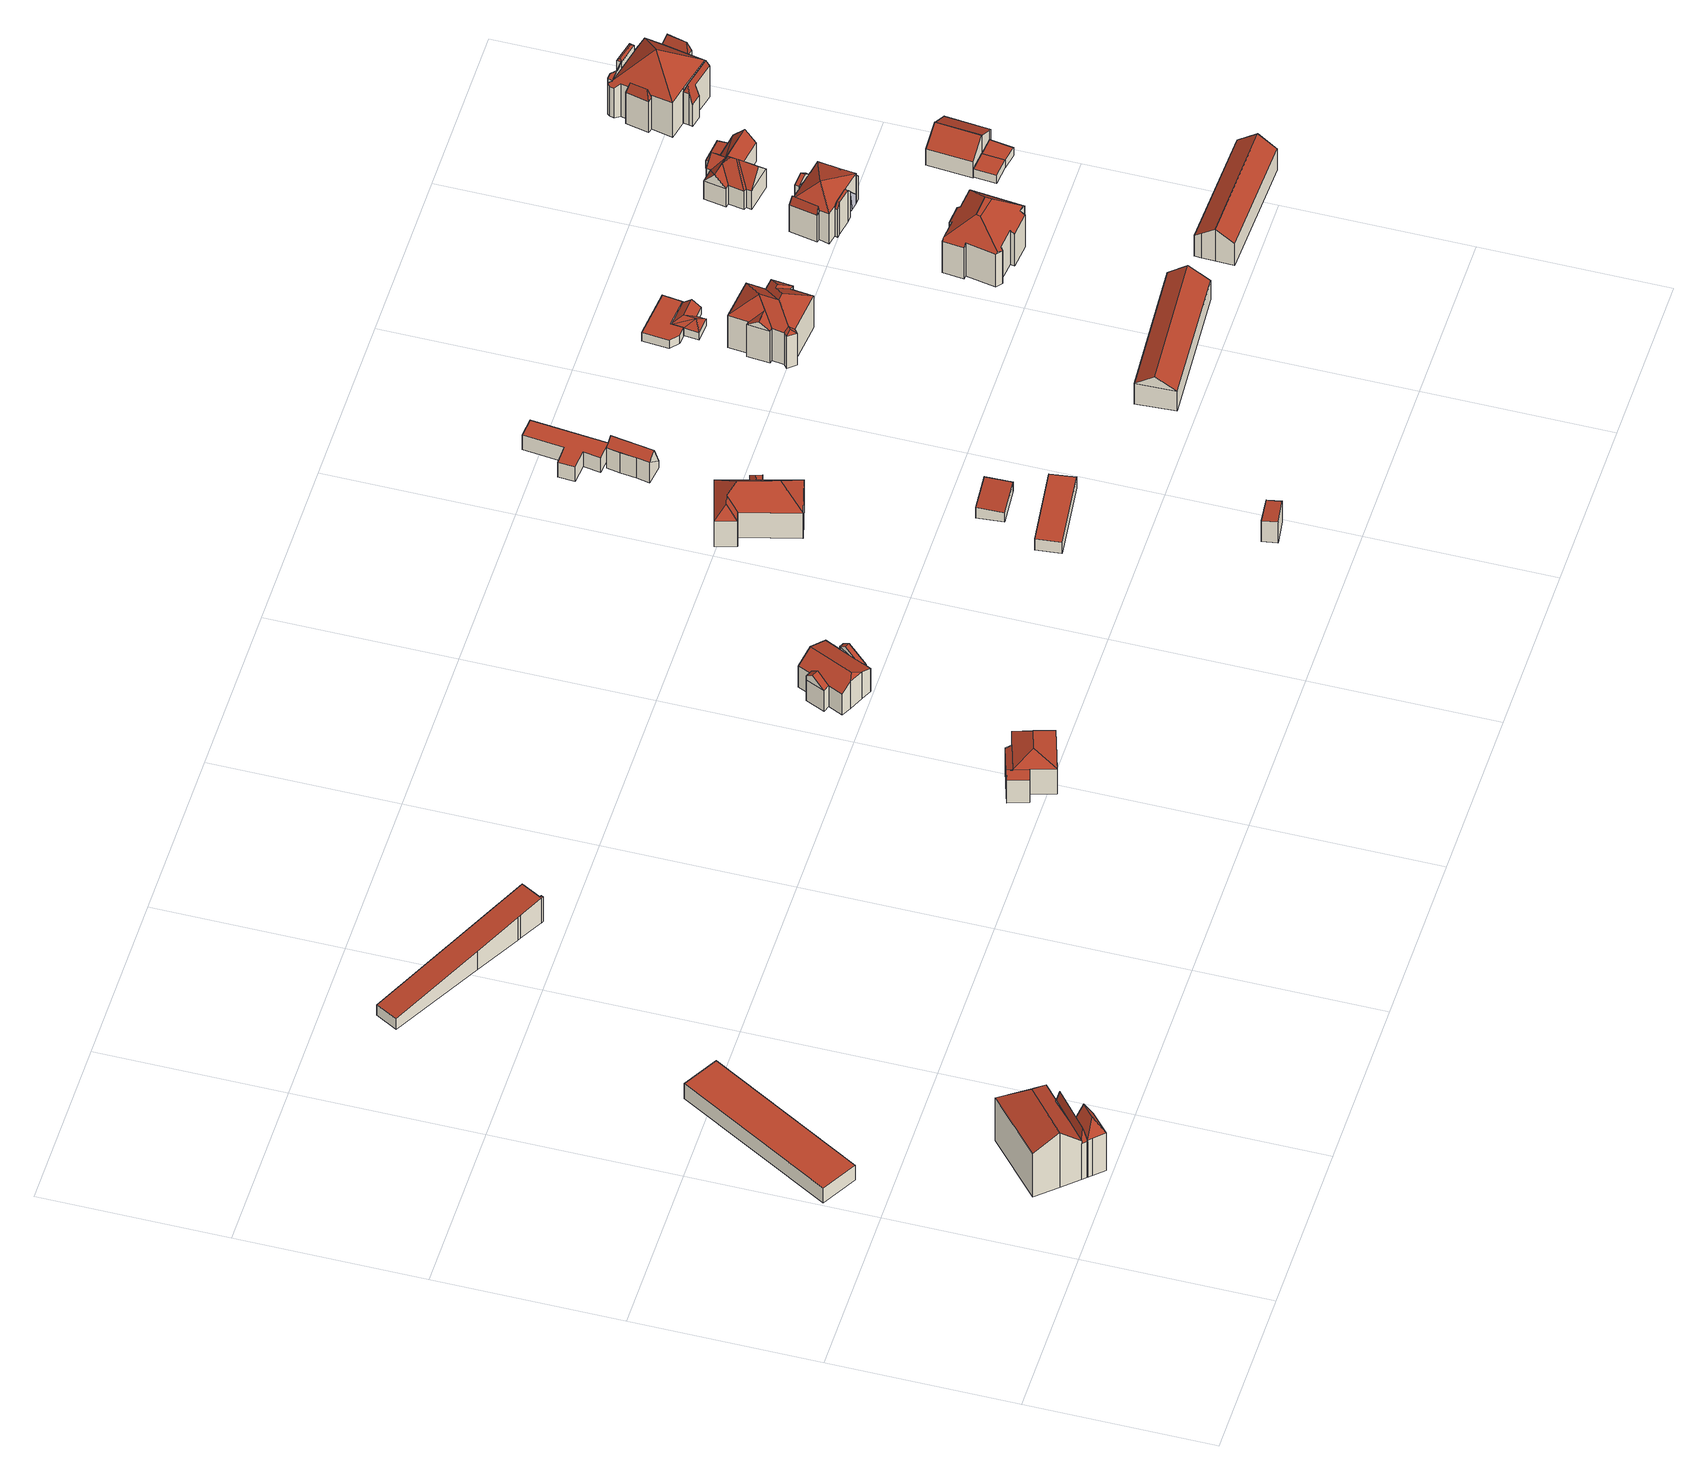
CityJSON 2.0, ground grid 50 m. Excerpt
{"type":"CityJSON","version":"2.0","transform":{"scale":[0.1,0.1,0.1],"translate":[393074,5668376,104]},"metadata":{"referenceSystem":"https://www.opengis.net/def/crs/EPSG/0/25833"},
"CityObjects":{
"building1":{"type":"Building","attributes":{"Gemeindeschluessel":14627140,"Geometrietyp2DReferenz":"3000","function":"31001_9998","roofType":"9999"},"children":["building1-1","building1-2","building1-3"]},
"building1-1":{"type":"BuildingPart","attributes":{"Dachtyp_tdc":"tdcFreeFormRoof","Dachneigung":78.49,"QualitaetDacherkennung":26,"Geometrietyp2DReferenz":"3000","roofType":"5000","measuredHeight":16.86},"parents":["building1"],"geometry":[{"type":"MultiSurface","lod":"2","boundaries":[[[0,1,2,3]],[[1,4,5,2]],[[4,6,7,5]],[[8,9,10,11]],[[9,12,13,10]],[[6,4,1,0,14]],[[0,12,9,15,14]],[[9,8,15]],[[8,6,14,15]],[[13,3,2,5,7,11,10]],[[3,13,12,0]],[[11,7,6,8]]],"semantics":{"surfaces":[{"type":"WallSurface"},{"type":"RoofSurface"},{"type":"GroundSurface"},{"type":"ClosureSurface"}],"values":[0,0,0,0,0,1,1,1,1,2,3,3]}}]},
"building1-2":{"type":"BuildingPart","attributes":{"Dachtyp_tdc":"tdcHipAndGableRoof","Dachneigung":30.21,"QualitaetDacherkennung":45,"Geometrietyp2DReferenz":"3000","roofType":"5000","measuredHeight":19.44},"parents":["building1"],"geometry":[{"type":"MultiSurface","lod":"2","boundaries":[[[16,17,18,19]],[[17,20,21,18]],[[20,22,23,21]],[[22,24,8,11,23]],[[25,16,19,5]],[[22,20,26]],[[20,17,16,26]],[[16,25,24,22,26]],[[19,18,21,23,11,7,5]],[[5,7,6,8,24,25]],[[7,11,8,6]]],"semantics":{"surfaces":[{"type":"WallSurface"},{"type":"RoofSurface"},{"type":"GroundSurface"},{"type":"ClosureSurface"}],"values":[0,0,0,0,0,1,1,1,2,0,3]}}]},
"building1-3":{"type":"BuildingPart","attributes":{"Dachtyp_tdc":"tdcFreeFormRoof","Dachneigung":61.74,"QualitaetDacherkennung":6,"Geometrietyp2DReferenz":"3000","roofType":"5000","measuredHeight":17.89},"parents":["building1"],"geometry":[{"type":"MultiSurface","lod":"2","boundaries":[[[27,28,29,30]],[[28,31,32,29]],[[31,33,2,32]],[[33,34,0,3,2]],[[35,36,37,13,12]],[[36,27,30,37]],[[34,33,31,28,38]],[[28,27,36,38]],[[36,35,34,38]],[[30,29,32,2,3,13,37]],[[12,0,34,35]],[[12,13,3,0]]],"semantics":{"surfaces":[{"type":"WallSurface"},{"type":"RoofSurface"},{"type":"GroundSurface"},{"type":"ClosureSurface"}],"values":[0,0,0,0,0,0,1,1,1,2,0,3]}}]},
"building2":{"type":"Building","attributes":{"name":"Amtsgericht","Dachtyp_tdc":"tdcPolyFlatRoof","Gemeindeschluessel":14627140,"Dachneigung":0,"QualitaetDacherkennung":89,"Geometrietyp2DReferenz":"3000","function":"31001_3015","roofType":"1000","measuredHeight":5.34},"geometry":[{"type":"MultiSurface","lod":"2","boundaries":[[[39,40,41,42]],[[40,43,44,41]],[[43,45,46,44]],[[45,39,42,46]],[[45,43,40,39]],[[42,41,44,46]]],"semantics":{"surfaces":[{"type":"WallSurface"},{"type":"RoofSurface"},{"type":"GroundSurface"}],"values":[0,0,0,0,1,2]}}]},
"building3":{"type":"Building","attributes":{"name":"Neumarkt Arkarden","Dachtyp_tdc":"tdcPolyFlatRoof","Gemeindeschluessel":14627140,"Dachneigung":5.76,"QualitaetDacherkennung":78,"Geometrietyp2DReferenz":"3000","function":"31001_2052","roofType":"2100","measuredHeight":8.72},"geometry":[{"type":"MultiSurface","lod":"2","boundaries":[[[47,48,49,50]],[[48,51,52,49]],[[51,53,54,52]],[[53,55,56,54]],[[55,57,58,56]],[[57,59,60,58]],[[59,61,62,60]],[[61,63,64,62]],[[63,65,66,64]],[[65,67,68,66]],[[67,47,50,68]],[[67,65,63,61,59,57,55,53,51,48,47]],[[50,49,52,54,56,58,60,62,64,66,68]]],"semantics":{"surfaces":[{"type":"WallSurface"},{"type":"RoofSurface"},{"type":"GroundSurface"}],"values":[0,0,0,0,0,0,0,0,0,0,0,1,2]}}]},
"building4":{"type":"Building","attributes":{"Gemeindeschluessel":14627140,"Geometrietyp2DReferenz":"3000","function":"31001_9998","roofType":"9999"},"children":["building4-1","building4-2","building4-3"]},
"building4-1":{"type":"BuildingPart","attributes":{"Dachtyp_tdc":"tdcPolyFlatRoof","Dachneigung":33.11,"QualitaetDacherkennung":52,"Geometrietyp2DReferenz":"3000","roofType":"2100","measuredHeight":9.19},"parents":["building4"],"geometry":[{"type":"MultiSurface","lod":"2","boundaries":[[[69,70,71,72]],[[70,73,74,75,71]],[[73,70,69,76,77]],[[78,72,71,75]],[[76,79,77]],[[69,72,78,79,76]],[[74,73,77,79]],[[79,78,75,74]]],"semantics":{"surfaces":[{"type":"WallSurface"},{"type":"RoofSurface"},{"type":"GroundSurface"},{"type":"ClosureSurface"}],"values":[0,0,1,2,0,3,0,3]}}]},
"building4-2":{"type":"BuildingPart","attributes":{"Dachtyp_tdc":"tdcPolyFlatRoof","Dachneigung":19.89,"QualitaetDacherkennung":55,"Geometrietyp2DReferenz":"3000","roofType":"2100","measuredHeight":8.96},"parents":["building4"],"geometry":[{"type":"MultiSurface","lod":"2","boundaries":[[[80,81,69,72,82]],[[83,84,85,86]],[[83,80,82,84]],[[83,86,79,76,81,80]],[[82,72,78,85,84]],[[76,69,81]],[[78,72,69,76,79]],[[86,85,78,79]]],"semantics":{"surfaces":[{"type":"WallSurface"},{"type":"RoofSurface"},{"type":"GroundSurface"},{"type":"ClosureSurface"}],"values":[0,0,0,1,2,0,3,3]}}]},
"building4-3":{"type":"BuildingPart","attributes":{"Dachtyp_tdc":"tdcHipRoof","Dachneigung":30.88,"QualitaetDacherkennung":73,"Geometrietyp2DReferenz":"3000","roofType":"3200","measuredHeight":12.39},"parents":["building4"],"geometry":[{"type":"MultiSurface","lod":"2","boundaries":[[[87,86,85,88]],[[74,89,90,75]],[[89,91,92,90]],[[91,87,88,92]],[[79,86,93,94]],[[95,89,96]],[[93,95,96,94]],[[89,74,79,94,96]],[[89,95,91]],[[91,95,93,87]],[[87,93,86]],[[88,85,78,75,90,92]],[[85,86,79,78]],[[74,75,78,79]]],"semantics":{"surfaces":[{"type":"WallSurface"},{"type":"RoofSurface"},{"type":"GroundSurface"},{"type":"ClosureSurface"}],"values":[0,0,0,0,1,1,1,1,0,0,0,2,3,3]}}]},
"building5":{"type":"Building","attributes":{"Gemeindeschluessel":14627140,"Geometrietyp2DReferenz":"3000","function":"31001_9998","roofType":"9999"},"children":["building5-1","building5-2","building5-3"]},
"building5-1":{"type":"BuildingPart","attributes":{"Dachtyp_tdc":"tdcGableRoof","Dachneigung":38.96,"QualitaetDacherkennung":67,"Geometrietyp2DReferenz":"3000","roofType":"3100","measuredHeight":10.31},"parents":["building5"],"geometry":[{"type":"MultiSurface","lod":"2","boundaries":[[[97,98,99,100]],[[98,101,102,99]],[[101,103,104,102]],[[105,106,107,108,98]],[[109,108,107,110]],[[101,109,110,111,103]],[[98,108,109,101]],[[97,105,98]],[[99,102,104,100]],[[100,104,103,97]],[[111,110,107,106]],[[103,111,106,105,97]]],"semantics":{"surfaces":[{"type":"WallSurface"},{"type":"RoofSurface"},{"type":"GroundSurface"},{"type":"ClosureSurface"}],"values":[0,0,0,1,1,0,0,0,2,3,0,3]}}]},
"building5-2":{"type":"BuildingPart","attributes":{"Dachtyp_tdc":"tdcGableRoof","Dachneigung":34.62,"QualitaetDacherkennung":72,"Geometrietyp2DReferenz":"3000","roofType":"3100","measuredHeight":10.48},"parents":["building5"],"geometry":[{"type":"MultiSurface","lod":"2","boundaries":[[[112,113,114,115,116]],[[113,117,118,114]],[[117,119,120,118]],[[117,113,121]],[[113,112,122,121]],[[119,117,121,122,123]],[[115,114,118,120]],[[116,124,112]],[[115,120,119,124,116]],[[122,112,124,123]],[[123,124,119]]],"semantics":{"surfaces":[{"type":"WallSurface"},{"type":"RoofSurface"},{"type":"GroundSurface"},{"type":"ClosureSurface"}],"values":[0,0,0,0,1,1,2,0,3,0,3]}}]},
"building5-3":{"type":"BuildingPart","attributes":{"Dachtyp_tdc":"tdcGableAndHippedGRoof","Dachneigung":23.35,"QualitaetDacherkennung":38,"Geometrietyp2DReferenz":"3000","roofType":"9999","measuredHeight":10.8},"parents":["building5"],"geometry":[{"type":"MultiSurface","lod":"2","boundaries":[[[111,125,126,104,103]],[[125,127,128,126]],[[127,129,130,128]],[[129,131,132,130]],[[131,116,115,132]],[[133,134,135,120,119]],[[134,136,137,135]],[[136,138,139,137]],[[138,140,141,139]],[[140,142,143,141]],[[142,105,100,143]],[[105,97,100]],[[140,138,144]],[[138,136,134,133,123,124,116,131,129,144]],[[129,127,125,111,106,105,142,140,144]],[[104,126,128,130,132,115,120,135,137,139,141,143,100]],[[103,104,100,97]],[[103,97,105,106,111]],[[133,119,123]],[[119,120,115,116,124]],[[119,124,123]]],"semantics":{"surfaces":[{"type":"WallSurface"},{"type":"RoofSurface"},{"type":"GroundSurface"},{"type":"ClosureSurface"}],"values":[0,0,0,0,0,0,0,0,0,0,0,0,1,1,1,2,3,3,0,3,3]}}]},
"building6":{"type":"Building","attributes":{"Dachtyp_tdc":"tdcPolyFlatRoof","Gemeindeschluessel":14627140,"Dachneigung":3.17,"QualitaetDacherkennung":69,"Geometrietyp2DReferenz":"3000","function":"31001_9998","roofType":"2100","measuredHeight":7.55},"geometry":[{"type":"MultiSurface","lod":"2","boundaries":[[[145,146,147,148]],[[146,149,150,147]],[[149,151,152,150]],[[151,145,148,152]],[[151,149,146,145]],[[148,147,150,152]]],"semantics":{"surfaces":[{"type":"WallSurface"},{"type":"RoofSurface"},{"type":"GroundSurface"}],"values":[0,0,0,0,1,2]}}]},
"building7":{"type":"Building","attributes":{"Dachtyp_tdc":"tdcPolyFlatRoof","Gemeindeschluessel":14627140,"Dachneigung":0,"QualitaetDacherkennung":71,"Geometrietyp2DReferenz":"3000","function":"31001_9998","roofType":"1000","measuredHeight":4.01},"geometry":[{"type":"MultiSurface","lod":"2","boundaries":[[[153,154,155,156]],[[154,157,158,155]],[[157,159,160,158]],[[159,153,156,160]],[[159,157,154,153]],[[156,155,158,160]]],"semantics":{"surfaces":[{"type":"WallSurface"},{"type":"RoofSurface"},{"type":"GroundSurface"}],"values":[0,0,0,0,1,2]}}]},
"building8":{"type":"Building","attributes":{"Dachtyp_tdc":"tdcFreeFormRoof","Gemeindeschluessel":14627140,"Dachneigung":45.07,"QualitaetDacherkennung":41,"Geometrietyp2DReferenz":"3000","function":"31001_9998","roofType":"5000","measuredHeight":14.47},"geometry":[{"type":"MultiSurface","lod":"2","boundaries":[[[161,162,163,164]],[[162,165,166,163]],[[165,167,168,166]],[[167,169,170,168]],[[169,171,172,170]],[[171,173,174,172]],[[173,175,176,174]],[[175,177,178,176]],[[177,179,180,178]],[[179,161,164,180]],[[181,179,177]],[[182,183,184,181,177,175]],[[185,182,175,173]],[[186,187,185,173,171]],[[186,171,169]],[[187,186,169,167]],[[188,183,182,185,187,167,165]],[[188,165,162]],[[184,183,188,162,161]],[[181,184,161,179]],[[164,163,166,168,170,172,174,176,178,180]]],"semantics":{"surfaces":[{"type":"WallSurface"},{"type":"RoofSurface"},{"type":"GroundSurface"}],"values":[0,0,0,0,0,0,0,0,0,0,1,1,1,1,1,1,1,1,1,1,2]}}]},
"building9":{"type":"Building","attributes":{"Dachtyp_tdc":"tdcPolyFlatRoof","Gemeindeschluessel":14627140,"Dachneigung":3.43,"QualitaetDacherkennung":84,"Geometrietyp2DReferenz":"3000","function":"31001_9998","roofType":"2100","measuredHeight":3.75},"geometry":[{"type":"MultiSurface","lod":"2","boundaries":[[[189,190,191,192]],[[190,193,194,191]],[[193,195,196,194]],[[195,189,192,196]],[[195,193,190,189]],[[192,191,194,196]]],"semantics":{"surfaces":[{"type":"WallSurface"},{"type":"RoofSurface"},{"type":"GroundSurface"}],"values":[0,0,0,0,1,2]}}]},
"building10":{"type":"Building","attributes":{"Dachtyp_tdc":"tdcGableRoof","Gemeindeschluessel":14627140,"Dachneigung":66.62,"QualitaetDacherkennung":5,"Geometrietyp2DReferenz":"3000","function":"31001_9998","roofType":"3100","measuredHeight":8.94},"geometry":[{"type":"MultiSurface","lod":"2","boundaries":[[[197,198,199,200]],[[198,201,202,199]],[[201,203,204,202]],[[203,205,206,204]],[[205,207,208,206]],[[207,209,210,208]],[[209,211,212,210]],[[211,197,200,212]],[[211,213,207,205,214,215]],[[203,216,198,197,215,214]],[[201,216,203]],[[198,216,201]],[[209,213,211]],[[207,213,209]],[[203,214,205]],[[211,215,197]],[[200,199,202,204,206,208,210,212]]],"semantics":{"surfaces":[{"type":"WallSurface"},{"type":"RoofSurface"},{"type":"GroundSurface"}],"values":[0,0,0,0,0,0,0,0,1,1,0,0,0,0,0,0,2]}}]},
"building11":{"type":"Building","attributes":{"Dachtyp_tdc":"tdcPolyFlatRoof","Gemeindeschluessel":14627140,"Dachneigung":0,"QualitaetDacherkennung":37,"Geometrietyp2DReferenz":"3000","function":"31001_9998","roofType":"1000","measuredHeight":5.14},"geometry":[{"type":"MultiSurface","lod":"2","boundaries":[[[217,218,219,220]],[[218,221,222,219]],[[221,223,224,222]],[[223,225,226,224]],[[225,227,228,226]],[[227,229,230,228]],[[229,231,232,230]],[[231,217,220,232]],[[231,229,227,225,223,221,218,217]],[[220,219,222,224,226,228,230,232]]],"semantics":{"surfaces":[{"type":"WallSurface"},{"type":"RoofSurface"},{"type":"GroundSurface"}],"values":[0,0,0,0,0,0,0,0,1,2]}}]},
"building12":{"type":"Building","attributes":{"Dachtyp_tdc":"tdcGableRoof","Gemeindeschluessel":14627140,"Dachneigung":36.66,"QualitaetDacherkennung":83,"Geometrietyp2DReferenz":"3000","function":"31001_9998","roofType":"3100","measuredHeight":11.06},"geometry":[{"type":"MultiSurface","lod":"2","boundaries":[[[233,234,235,236]],[[234,237,238,235]],[[237,239,240,238]],[[239,233,236,240]],[[237,234,241]],[[233,239,242]],[[234,233,242,241]],[[239,237,241,242]],[[236,235,238,240]]],"semantics":{"surfaces":[{"type":"WallSurface"},{"type":"RoofSurface"},{"type":"GroundSurface"}],"values":[0,0,0,0,0,0,1,1,2]}}]},
"building13":{"type":"Building","attributes":{"Dachtyp_tdc":"tdcFreeFormRoof","Gemeindeschluessel":14627140,"Dachneigung":36.56,"QualitaetDacherkennung":50,"Geometrietyp2DReferenz":"3000","function":"31001_9998","roofType":"5000","measuredHeight":15.6},"geometry":[{"type":"MultiSurface","lod":"2","boundaries":[[[243,244,245,246]],[[244,247,248,245]],[[247,249,250,248]],[[249,251,252,250]],[[251,253,254,252]],[[253,255,256,254]],[[255,257,258,256]],[[257,259,260,258]],[[259,261,262,260]],[[261,263,264,262]],[[263,265,266,264]],[[265,267,268,266]],[[267,269,270,268]],[[269,271,272,270]],[[271,243,246,272]],[[273,274,271,269]],[[273,269,267]],[[274,273,267,265]],[[275,276,274,265,263]],[[277,275,263,261]],[[278,277,261,259]],[[278,259,257]],[[279,276,275,277,278,257,255]],[[280,279,255,253]],[[281,282,280,253,251]],[[283,281,251,249]],[[284,283,249,247]],[[284,247,244]],[[282,281,283,284,244,243]],[[274,276,279,280,282,243,271]],[[246,245,248,250,252,254,256,258,260,262,264,266,268,270,272]]],"semantics":{"surfaces":[{"type":"WallSurface"},{"type":"RoofSurface"},{"type":"GroundSurface"}],"values":[0,0,0,0,0,0,0,0,0,0,0,0,0,0,0,1,1,1,1,1,1,1,1,1,1,1,1,0,1,1,2]}}]},
"building14":{"type":"Building","attributes":{"Dachtyp_tdc":"tdcPolyFlatRoof","Gemeindeschluessel":14627140,"Dachneigung":0,"QualitaetDacherkennung":76,"Geometrietyp2DReferenz":"3000","function":"31001_9998","roofType":"1000","measuredHeight":3.06},"geometry":[{"type":"MultiSurface","lod":"2","boundaries":[[[285,286,287,288]],[[286,289,290,287]],[[289,291,292,290]],[[291,293,294,292]],[[293,295,296,294]],[[295,297,298,296]],[[297,285,288,298]],[[297,295,293,291,289,286,285]],[[288,287,290,292,294,296,298]]],"semantics":{"surfaces":[{"type":"WallSurface"},{"type":"RoofSurface"},{"type":"GroundSurface"}],"values":[0,0,0,0,0,0,0,1,2]}}]},
"building15":{"type":"Building","attributes":{"Dachtyp_tdc":"tdcFreeFormRoof","Gemeindeschluessel":14627140,"Dachneigung":36.9,"QualitaetDacherkennung":40,"Geometrietyp2DReferenz":"3000","function":"31001_9998","roofType":"5000","measuredHeight":4.45},"geometry":[{"type":"MultiSurface","lod":"2","boundaries":[[[299,300,301,302]],[[300,303,304,301]],[[303,305,306,304]],[[305,307,308,306]],[[307,309,310,308]],[[309,311,312,310]],[[311,299,302,312]],[[311,313,314]],[[309,313,311]],[[313,309,307]],[[313,307,305]],[[314,313,305,303]],[[315,314,303,300]],[[315,300,299]],[[314,315,299,311]],[[302,301,304,306,308,310,312]]],"semantics":{"surfaces":[{"type":"WallSurface"},{"type":"RoofSurface"},{"type":"GroundSurface"}],"values":[0,0,0,0,0,0,0,1,1,1,1,1,1,0,1,2]}}]},
"building16":{"type":"Building","attributes":{"Dachtyp_tdc":"tdcFreeFormRoof","Gemeindeschluessel":14627140,"Dachneigung":33.73,"QualitaetDacherkennung":31,"Geometrietyp2DReferenz":"3000","function":"31001_9998","roofType":"5000","measuredHeight":16.67},"geometry":[{"type":"MultiSurface","lod":"2","boundaries":[[[316,317,318,319]],[[317,320,321,318]],[[320,322,323,321]],[[322,324,325,323]],[[324,326,327,325]],[[326,328,329,327]],[[328,330,331,329]],[[330,332,333,331]],[[332,334,335,333]],[[334,336,337,335]],[[336,338,339,337]],[[338,340,341,339]],[[340,342,343,341]],[[342,344,345,343]],[[344,346,347,345]],[[346,316,319,347]],[[340,338,348,349,350,351]],[[350,352,353,320,317,316,346,344,342,351]],[[324,322,353,352,354,355,328,326]],[[349,348,336,334,332,330,355,354]],[[350,349,354,352]],[[330,328,355]],[[338,336,348]],[[342,340,351]],[[322,320,353]],[[319,318,321,323,325,327,329,331,333,335,337,339,341,343,345,347]]],"semantics":{"surfaces":[{"type":"WallSurface"},{"type":"RoofSurface"},{"type":"GroundSurface"}],"values":[0,0,0,0,0,0,0,0,0,0,0,0,0,0,0,0,1,1,1,1,1,0,0,0,0,2]}}]},
"building17":{"type":"Building","attributes":{"Dachtyp_tdc":"tdcGableRoof","Gemeindeschluessel":14627140,"Dachneigung":36.72,"QualitaetDacherkennung":88,"Geometrietyp2DReferenz":"3000","function":"31001_9998","roofType":"3100","measuredHeight":11.26},"geometry":[{"type":"MultiSurface","lod":"2","boundaries":[[[356,357,358,359]],[[357,360,361,358]],[[360,362,363,361]],[[362,364,365,363]],[[364,366,367,365]],[[366,368,369,367]],[[368,356,359,369]],[[364,362,360,357,356]],[[356,368,366,364]],[[359,358,361,363,365,367,369]]],"semantics":{"surfaces":[{"type":"WallSurface"},{"type":"RoofSurface"},{"type":"GroundSurface"}],"values":[0,0,0,0,0,0,0,1,1,2]}}]},
"building18":{"type":"Building","attributes":{"Gemeindeschluessel":14627140,"Geometrietyp2DReferenz":"3000","function":"31001_9998","roofType":"9999"},"children":["building18-1","building18-2","building18-3","building18-4","building18-5"]},
"building18-1":{"type":"BuildingPart","attributes":{"Dachtyp_tdc":"tdcHipRoof","Dachneigung":25.81,"QualitaetDacherkennung":46,"Geometrietyp2DReferenz":"3000","roofType":"3200","measuredHeight":15.15},"parents":["building18"],"geometry":[{"type":"MultiSurface","lod":"2","boundaries":[[[370,371,372,373,374]],[[375,376,377,378]],[[376,379,380,377]],[[379,381,382,380]],[[383,384,385,386,387]],[[384,388,389,385]],[[388,390,391,392,389]],[[393,394,395]],[[393,370,374,394]],[[396,390,388,397]],[[376,375,371,370,398]],[[388,384,383,399,400,381,379,376,398,397]],[[370,393,401,402,403,404,396,397,398]],[[374,373,377,380,382,386,385,389,392,405,406,407,394]],[[375,378,372,371]],[[378,377,373,372]],[[387,399,383]],[[386,382,381,400,387]],[[387,400,399]],[[408,391,390,396]],[[408,409,405,392,391]],[[393,395,401]],[[404,409,408,396]],[[401,395,394,407,402]],[[402,407,406,403]],[[403,406,405,409,404]]],"semantics":{"surfaces":[{"type":"WallSurface"},{"type":"RoofSurface"},{"type":"GroundSurface"},{"type":"ClosureSurface"}],"values":[0,0,0,0,0,0,0,0,0,1,1,1,1,2,0,3,0,3,3,0,3,0,0,3,3,3]}}]},
"building18-2":{"type":"BuildingPart","attributes":{"Dachtyp_tdc":"tdcGableRoof","Dachneigung":44.86,"QualitaetDacherkennung":28,"Geometrietyp2DReferenz":"3000","roofType":"3100","measuredHeight":12.31},"parents":["building18"],"geometry":[{"type":"MultiSurface","lod":"2","boundaries":[[[410,411,412,382,381]],[[411,413,414,412]],[[413,387,386,414]],[[413,411,415]],[[411,410,416,415]],[[387,413,415,416,399]],[[382,412,414,386]],[[381,400,410]],[[382,386,387,400,381]],[[416,410,400,399]],[[399,400,387]]],"semantics":{"surfaces":[{"type":"WallSurface"},{"type":"RoofSurface"},{"type":"GroundSurface"},{"type":"ClosureSurface"}],"values":[0,0,0,0,1,1,2,0,3,0,3]}}]},
"building18-3":{"type":"BuildingPart","attributes":{"Dachtyp_tdc":"tdcCutGableRoof","Dachneigung":0.465,"QualitaetDacherkennung":25,"Geometrietyp2DReferenz":"3000","roofType":"9999","measuredHeight":11.12},"parents":["building18"],"geometry":[{"type":"MultiSurface","lod":"2","boundaries":[[[417,418,419,420]],[[418,421,422,419]],[[421,423,424,422]],[[423,425,426,424]],[[425,395,394,426]],[[421,418,417,409,417,404,427]],[[428,401,395,425,423]],[[427,428,423,421]],[[405,420,419,422,424,426,394,407,406,420]],[[409,417,420,405]],[[402,401,428]],[[407,394,395,401,402]],[[427,403,402,428]],[[403,406,407,402]],[[404,403,427]],[[417,420,406,403,404]]],"semantics":{"surfaces":[{"type":"WallSurface"},{"type":"RoofSurface"},{"type":"GroundSurface"},{"type":"ClosureSurface"}],"values":[0,0,0,0,0,1,1,1,2,3,0,3,0,3,0,3]}}]},
"building18-4":{"type":"BuildingPart","attributes":{"Dachtyp_tdc":"tdcPolyFlatRoof","Dachneigung":50.44,"QualitaetDacherkennung":21,"Geometrietyp2DReferenz":"3000","roofType":"2100","measuredHeight":10.09},"parents":["building18"],"geometry":[{"type":"MultiSurface","lod":"2","boundaries":[[[391,429,430,392]],[[429,431,432,430]],[[431,408,405,432]],[[408,431,429,391]],[[392,430,432,405]],[[391,392,405,408]]],"semantics":{"surfaces":[{"type":"WallSurface"},{"type":"RoofSurface"},{"type":"GroundSurface"},{"type":"ClosureSurface"}],"values":[0,0,0,1,2,3]}}]},
"building18-5":{"type":"BuildingPart","attributes":{"Dachtyp_tdc":"tdcFreeFormRoof","Dachneigung":80.26,"QualitaetDacherkennung":50,"Geometrietyp2DReferenz":"3000","roofType":"5000","measuredHeight":12.4},"parents":["building18"],"geometry":[{"type":"MultiSurface","lod":"2","boundaries":[[[433,434,435,436]],[[434,378,377,435]],[[372,433,436,373]],[[437,434,438]],[[439,438,434,433]],[[372,378,437,438,439]],[[434,437,378]],[[372,439,433]],[[436,435,377,373]],[[373,377,378,372]]],"semantics":{"surfaces":[{"type":"WallSurface"},{"type":"RoofSurface"},{"type":"GroundSurface"},{"type":"ClosureSurface"}],"values":[0,0,0,1,1,1,0,0,2,3]}}]},
"building19":{"type":"Building","attributes":{"Dachtyp_tdc":"tdcFreeFormRoof","Gemeindeschluessel":14627140,"Dachneigung":49.07,"QualitaetDacherkennung":21,"Geometrietyp2DReferenz":"3000","function":"31001_9998","roofType":"5000","measuredHeight":11.67},"geometry":[{"type":"MultiSurface","lod":"2","boundaries":[[[440,441,442,443]],[[441,444,445,442]],[[444,446,447,445]],[[446,448,449,447]],[[448,450,451,449]],[[450,452,453,451]],[[452,454,455,453]],[[454,456,457,455]],[[456,458,459,457]],[[458,460,461,459]],[[460,462,463,461]],[[462,464,465,463]],[[464,466,467,465]],[[466,440,443,467]],[[468,466,464]],[[469,470,471,472,468,464,462]],[[473,469,462,460]],[[473,460,458]],[[473,474,469]],[[473,475,474]],[[458,475,473]],[[475,458,456]],[[470,469,474]],[[475,476,474]],[[450,476,475]],[[476,450,448]],[[477,475,456,454]],[[477,454,452]],[[475,477,452,450]],[[476,448,446]],[[474,476,446,444]],[[471,470,474,444,441]],[[472,471,441,440]],[[468,472,440,466]],[[443,442,445,447,449,451,453,455,457,459,461,463,465,467]]],"semantics":{"surfaces":[{"type":"WallSurface"},{"type":"RoofSurface"},{"type":"GroundSurface"}],"values":[0,0,0,0,0,0,0,0,0,0,0,0,0,0,0,1,1,0,1,1,1,1,1,1,1,1,1,0,1,0,1,1,1,1,2]}}]},
"building20":{"type":"Building","attributes":{"Dachtyp_tdc":"tdcPolyFlatRoof","Gemeindeschluessel":14627140,"Dachneigung":0,"QualitaetDacherkennung":64,"Geometrietyp2DReferenz":"3000","function":"31001_9998","roofType":"1000","measuredHeight":2.84},"geometry":[{"type":"MultiSurface","lod":"2","boundaries":[[[478,479,480,481]],[[479,482,483,480]],[[482,484,485,483]],[[484,478,481,485]],[[484,482,479,478]],[[481,480,483,485]]],"semantics":{"surfaces":[{"type":"WallSurface"},{"type":"RoofSurface"},{"type":"GroundSurface"}],"values":[0,0,0,0,1,2]}}]},
"building21":{"type":"Building","attributes":{"Dachtyp_tdc":"tdcPolyFlatRoof","Gemeindeschluessel":14627140,"Dachneigung":35.59,"QualitaetDacherkennung":81,"Geometrietyp2DReferenz":"3000","function":"31001_9998","roofType":"2100","measuredHeight":9.75},"geometry":[{"type":"MultiSurface","lod":"2","boundaries":[[[486,487,488,489]],[[487,490,491,488]],[[490,492,493,491]],[[492,486,489,493]],[[492,490,487,486]],[[489,488,491,493]]],"semantics":{"surfaces":[{"type":"WallSurface"},{"type":"RoofSurface"},{"type":"GroundSurface"}],"values":[0,0,0,0,1,2]}}]},
"building22":{"type":"Building","attributes":{"Dachtyp_tdc":"tdcPolyFlatRoof","Gemeindeschluessel":14627140,"Dachneigung":0,"QualitaetDacherkennung":70,"Geometrietyp2DReferenz":"3000","function":"31001_9998","roofType":"1000","measuredHeight":2.82},"geometry":[{"type":"MultiSurface","lod":"2","boundaries":[[[494,495,496,497]],[[495,498,499,496]],[[498,500,501,499]],[[500,494,497,501]],[[500,498,495,494]],[[497,496,499,501]]],"semantics":{"surfaces":[{"type":"WallSurface"},{"type":"RoofSurface"},{"type":"GroundSurface"}],"values":[0,0,0,0,1,2]}}]},
"building23":{"type":"Building","attributes":{"Dachtyp_tdc":"tdcPolyFlatRoof","Gemeindeschluessel":14627140,"Dachneigung":5.1,"QualitaetDacherkennung":67,"Geometrietyp2DReferenz":"3000","function":"31001_9998","roofType":"2100","measuredHeight":3.11},"geometry":[{"type":"MultiSurface","lod":"2","boundaries":[[[502,503,504,505]],[[503,506,507,504]],[[506,508,509,507]],[[508,510,511,509]],[[510,502,505,511]],[[510,508,506,503,502]],[[505,504,507,509,511]]],"semantics":{"surfaces":[{"type":"WallSurface"},{"type":"RoofSurface"},{"type":"GroundSurface"}],"values":[0,0,0,0,0,1,2]}}]},
"building24":{"type":"Building","attributes":{"Dachtyp_tdc":"tdcPolyFlatRoof","Gemeindeschluessel":14627140,"Dachneigung":31.33,"QualitaetDacherkennung":59,"Geometrietyp2DReferenz":"3000","function":"31001_9998","roofType":"2100","measuredHeight":9.52},"geometry":[{"type":"MultiSurface","lod":"2","boundaries":[[[512,513,514,515]],[[513,516,517,514]],[[516,518,519,517]],[[518,520,521,519]],[[520,512,515,521]],[[520,518,516,513,512]],[[515,514,517,519,521]]],"semantics":{"surfaces":[{"type":"WallSurface"},{"type":"RoofSurface"},{"type":"GroundSurface"}],"values":[0,0,0,0,0,1,2]}}]},
"building25":{"type":"Building","attributes":{"Gemeindeschluessel":14627140,"Geometrietyp2DReferenz":"3000","function":"31001_9998","roofType":"9999"},"children":["building25-1","building25-2","building25-3","building25-4","building25-5"]},
"building25-1":{"type":"BuildingPart","attributes":{"Dachtyp_tdc":"tdcFreeFormRoof","Dachneigung":72.49,"QualitaetDacherkennung":27,"Geometrietyp2DReferenz":"3000","roofType":"5000","measuredHeight":13.32},"parents":["building25"],"geometry":[{"type":"MultiSurface","lod":"2","boundaries":[[[522,523,524,525]],[[523,526,527,524]],[[526,528,529,527]],[[528,530,531,529]],[[530,532,533,531]],[[534,522,525,535]],[[532,530,536]],[[530,528,526,523,522,537,536]],[[522,534,537]],[[534,532,536,537]],[[525,524,527,529,531,533,535]],[[535,533,532,534]]],"semantics":{"surfaces":[{"type":"WallSurface"},{"type":"RoofSurface"},{"type":"GroundSurface"},{"type":"ClosureSurface"}],"values":[0,0,0,0,0,0,1,1,1,1,2,3]}}]},
"building25-2":{"type":"BuildingPart","attributes":{"Dachtyp_tdc":"tdcFreeFormRoof","Dachneigung":21.81,"QualitaetDacherkennung":7,"Geometrietyp2DReferenz":"3000","roofType":"5000","measuredHeight":13.87},"parents":["building25"],"geometry":[{"type":"MultiSurface","lod":"2","boundaries":[[[538,539,540,541,542]],[[539,543,544,540]],[[543,545,546,544]],[[545,547,548,546]],[[547,549,550,548]],[[549,551,552,550]],[[551,553,554,552]],[[553,555,554]],[[553,551,556]],[[551,549,557,556]],[[549,547,545,543,539,538,558,559,557]],[[559,553,556,557]],[[541,540,544,546,548,550,552,554,560,561]],[[562,555,553,559]],[[560,554,555,562]],[[558,563,562,559]],[[560,562,563,561]],[[542,563,558,538]],[[542,541,561,563]]],"semantics":{"surfaces":[{"type":"WallSurface"},{"type":"RoofSurface"},{"type":"GroundSurface"},{"type":"ClosureSurface"}],"values":[0,0,0,0,0,0,0,0,1,1,1,1,2,0,3,0,3,0,3]}}]},
"building25-3":{"type":"BuildingPart","attributes":{"Dachtyp_tdc":"tdcTentRoof","Dachneigung":41.8,"QualitaetDacherkennung":41,"Geometrietyp2DReferenz":"3000","roofType":"3500","measuredHeight":19.07},"parents":["building25"],"geometry":[{"type":"MultiSurface","lod":"2","boundaries":[[[564,565,566,567,568]],[[565,569,570,566]],[[569,571,534,535,570]],[[572,573,574,533,532]],[[573,575,576,577,574]],[[578,579,580,581,582]],[[579,583,584,580]],[[583,585,586,584]],[[585,587,588,586]],[[587,589,590,588]],[[589,542,541,590]],[[555,591,592,554]],[[591,593,594,592]],[[593,595,594]],[[573,572,571,569,596]],[[563,587,585,583,579,578,575,573,596]],[[563,542,589,587]],[[591,555,562,563,596]],[[569,565,564,593,591,596]],[[567,566,570,535,533,574,577,581,580,584,586,588,590,541,561,560,554,592,594]],[[572,532,534,571]],[[532,533,535,534]],[[578,582,576,575]],[[582,581,577,576]],[[561,541,542,563]],[[554,560,562,555]],[[560,561,563,562]],[[568,595,593,564]],[[568,567,594,595]]],"semantics":{"surfaces":[{"type":"WallSurface"},{"type":"RoofSurface"},{"type":"GroundSurface"},{"type":"ClosureSurface"}],"values":[0,0,0,0,0,0,0,0,0,0,0,0,0,0,1,1,1,1,1,2,0,3,0,3,3,3,3,0,3]}}]},
"building25-4":{"type":"BuildingPart","attributes":{"Dachtyp_tdc":"tdcFreeFormRoof","Dachneigung":77.5,"QualitaetDacherkennung":22,"Geometrietyp2DReferenz":"3000","roofType":"5000","measuredHeight":14.25},"parents":["building25"],"geometry":[{"type":"MultiSurface","lod":"2","boundaries":[[[576,597,598,577]],[[597,599,600,598]],[[599,582,581,600]],[[601,582,599]],[[602,601,599,597]],[[602,597,576]],[[601,602,576,582]],[[577,598,600,581]],[[577,581,582,576]]],"semantics":{"surfaces":[{"type":"WallSurface"},{"type":"RoofSurface"},{"type":"GroundSurface"},{"type":"ClosureSurface"}],"values":[0,0,0,1,1,1,1,2,3]}}]},
"building25-5":{"type":"BuildingPart","attributes":{"Dachtyp_tdc":"tdcFreeFormRoof","Dachneigung":75.84,"QualitaetDacherkennung":25,"Geometrietyp2DReferenz":"3000","roofType":"5000","measuredHeight":15.09},"parents":["building25"],"geometry":[{"type":"MultiSurface","lod":"2","boundaries":[[[603,604,605,606]],[[604,607,608,605]],[[607,609,610,608]],[[609,611,612,610]],[[611,613,614,612]],[[613,615,616,614]],[[615,568,567,616]],[[595,617,618,594]],[[617,603,606,618]],[[568,615,619]],[[615,613,611,609,607,604,603,617,620,619]],[[617,595,620]],[[595,568,619,620]],[[606,605,608,610,612,614,616,567,594,618]],[[594,567,568,595]]],"semantics":{"surfaces":[{"type":"WallSurface"},{"type":"RoofSurface"},{"type":"GroundSurface"},{"type":"ClosureSurface"}],"values":[0,0,0,0,0,0,0,0,0,1,1,1,1,2,3]}}]}
},
"vertices":[
[214,39,193],[213,39,192],[213,39,65],[214,39,65],[202,51,192],[202,51,65],[202,52,193],[202,52,65],[319,150,193],[329,138,193],[329,138,65],[319,150,65],[270,88,193],[270,88,65],[214,51,234],[318,139,233],
[162,95,260],[114,149,218],[114,149,65],[162,95,65],[269,289,216],[269,289,65],[360,186,199],[360,186,65],[319,150,200],[202,51,203],[281,200,260],
[302,50,198],[248,2,198],[248,2,65],[302,50,65],[223,28,197],[223,28,65],[213,39,197],[214,39,198],[270,88,198],[286,69,243],[286,69,65],[249,37,244],
[337,1014,64],[96,593,64],[96,593,11],[337,1014,11],[1,647,64],[1,647,11],[242,1068,64],[242,1068,11],
[644,1605,80],[523,1672,66],[523,1672,1],[644,1605,1],[278,1807,38],[278,1807,1],[310,1866,38],[310,1866,1],[749,1624,88],[749,1624,1],[719,1570,88],[719,1570,1],[724,1568,89],[724,1568,1],[721,1562,89],[721,1562,1],[715,1565,88],[715,1565,1],[715,1566,88],[715,1566,1],[653,1600,81],[653,1600,1],
[1046,484,519],[1122,508,519],[1122,508,437],[1046,484,437],[1127,493,529],[1127,493,527],[1127,493,437],[1049,472,527],[1050,469,529],[1050,469,437],[1050,469,527],
[1021,476,517],[1046,484,527],[1021,476,437],[1038,422,517],[1038,422,437],[1063,430,437],[1063,430,527],
[1083,366,527],[1083,366,437],[1172,507,527],[1172,507,437],[1205,404,527],[1205,404,437],[1083,366,528],[1103,431,561],[1205,404,528],[1159,448,561],
[1336,1017,368],[1318,1023,368],[1318,1023,295],[1336,1017,295],[1341,1075,368],[1341,1075,295],[1359,1067,368],[1359,1067,295],[1336,1017,369],[1337,1018,369],[1351,1049,398],[1333,1057,398],[1341,1075,382],[1359,1067,383],[1359,1067,370],
[1453,1022,387],[1465,1017,387],[1465,1017,295],[1453,1022,295],[1453,1022,378],[1436,951,362],[1436,951,295],[1423,957,363],[1423,957,295],[1458,1000,399],[1445,1005,399],[1432,976,377],[1441,996,377],
[1360,1066,370],[1360,1066,295],[1378,1106,370],[1378,1106,295],[1419,1087,403],[1419,1087,295],[1472,1064,378],[1472,1064,295],[1423,957,377],[1424,956,377],[1424,956,295],[1413,933,377],[1413,933,295],[1384,946,391],[1384,946,295],[1345,964,391],[1345,964,295],[1318,977,369],[1318,977,295],[1364,966,403],
[1922,48,636],[1917,89,634],[1917,89,561],[1922,48,561],[1987,97,634],[1987,97,561],[1992,57,636],[1992,57,561],
[2033,590,522],[1815,563,522],[1815,563,482],[2033,590,482],[1807,631,522],[1807,631,482],[2024,658,522],[2024,658,482],
[1818,1323,517],[1844,1225,517],[1844,1225,428],[1818,1323,428],[1737,1197,517],[1737,1197,428],[1696,1350,517],[1696,1350,428],[1668,1342,517],[1668,1342,428],[1652,1397,517],[1652,1397,428],[1784,1435,517],[1784,1435,428],[1808,1352,517],[1808,1352,428],[1823,1357,517],[1823,1357,428],[1832,1327,517],[1832,1327,428],[1812,1338,533],[1770,1285,572],[1771,1285,573],[1799,1334,533],[1747,1368,571],[1688,1377,546],[1717,1385,546],[1776,1265,573],
[1979,808,514],[1985,737,510],[1985,737,477],[1979,808,477],[1881,728,510],[1881,728,477],[1875,800,514],[1875,800,477],
[1911,1723,421],[1905,1683,421],[1905,1683,397],[1911,1723,397],[1898,1640,421],[1898,1640,397],[1893,1607,421],[1893,1607,397],[1839,1614,469],[1839,1614,397],[1845,1649,470],[1845,1649,397],[1851,1692,469],[1851,1692,397],[1857,1729,469],[1857,1729,397],[1851,1692,470],[1865,1611,487],[1883,1726,487],[1898,1640,422],
[1860,1744,426],[1867,1791,426],[1867,1791,374],[1860,1744,374],[1813,1796,426],[1813,1796,374],[1816,1841,426],[1816,1841,374],[1869,1840,426],[1869,1840,374],[1880,1949,426],[1880,1949,374],[1933,1944,426],[1933,1944,374],[1913,1739,426],[1913,1739,374],
[2306,522,593],[2684,547,593],[2684,547,520],[2306,522,520],[2691,440,589],[2691,440,520],[2313,415,589],[2313,415,520],[2687,496,630],[2309,471,630],
[2228,1418,604],[2218,1419,604],[2218,1419,491],[2228,1418,491],[2224,1480,604],[2224,1480,491],[2234,1478,604],[2234,1478,491],[2240,1532,604],[2240,1532,491],[2357,1519,604],[2357,1519,491],[2351,1468,604],[2351,1468,491],[2385,1464,604],[2385,1464,491],[2379,1407,604],[2379,1407,491],[2367,1409,604],[2367,1409,491],[2361,1349,604],[2361,1349,491],[2241,1362,604],[2241,1362,491],[2230,1353,604],[2230,1353,491],[2213,1375,604],[2213,1375,491],[2223,1384,604],[2223,1384,491],[2229,1371,614],[2237,1377,614],[2309,1414,647],[2287,1416,647],[2343,1441,624],[2354,1439,625],[2286,1417,647],[2292,1468,647],[2291,1469,646],[2292,1469,646],[2261,1445,626],[2221,1449,626],
[2199,1669,518],[2206,1740,518],[2206,1740,488],[2199,1669,488],[2339,1726,518],[2339,1726,488],[2332,1673,518],[2332,1673,488],[2253,1680,518],[2253,1680,488],[2250,1647,518],[2250,1647,488],[2222,1649,518],[2222,1649,488],
[2332,1673,515],[2328,1625,515],[2328,1625,489],[2332,1673,489],[2297,1627,515],[2297,1627,489],[2295,1602,515],[2295,1602,489],[2246,1606,515],[2246,1606,489],[2250,1647,515],[2250,1647,489],[2253,1680,515],[2253,1680,489],[2272,1621,534],[2275,1654,534],[2330,1649,534],
[2679,943,630],[2621,950,629],[2621,950,509],[2679,943,509],[2613,944,624],[2613,944,509],[2597,957,624],[2597,957,509],[2611,1037,628],[2611,1037,509],[2601,1038,620],[2601,1038,509],[2607,1095,620],[2607,1095,509],[2670,1088,627],[2670,1088,509],[2671,1095,622],[2671,1095,509],[2724,1090,622],[2724,1090,509],[2723,1082,628],[2723,1082,509],[2787,1075,623],[2787,1075,509],[2772,934,623],[2772,934,509],[2746,937,632],[2746,937,509],[2744,924,623],[2744,924,509],[2677,931,622],[2677,931,509],[2781,1075,630],[2730,1022,674],[2728,1003,674],[2763,935,632],[2664,1014,675],[2602,953,629],[2666,1026,675],[2615,1094,626],
[2821,466,629],[2822,500,603],[2822,500,516],[2821,466,516],[2823,519,589],[2823,519,516],[3157,507,589],[3157,507,516],[3155,454,629],[3155,454,516],[3153,404,592],[3153,404,516],[2820,416,592],[2820,416,516],
[2630,1387,607],[2636,1415,606],[2636,1415,596],[2636,1415,501],[2630,1387,501],[2652,1490,603],[2652,1490,604],[2652,1490,501],[2652,1490,596],[2695,1481,604],[2695,1481,501],[2695,1482,604],[2695,1482,501],[2753,1471,604],[2753,1470,605],[2753,1470,501],[2753,1471,501],[2753,1471,595],[2793,1464,604],[2793,1464,501],[2784,1406,606],[2784,1406,601],[2784,1406,501],[2658,1382,607],[2658,1382,501],[2658,1382,599],[2777,1362,608],[2690,1427,652],[2688,1427,652],[2745,1473,604],[2719,1477,604],[2666,1381,607],[2670,1380,607],[2715,1373,607],[2719,1372,607],[2777,1362,501],[2715,1373,501],[2670,1380,501],[2777,1362,602],[2777,1362,533],
[2695,1482,610],[2697,1494,610],[2697,1494,501],[2755,1483,596],[2755,1483,501],[2727,1488,624],[2725,1476,624],
[2729,1370,594],[2728,1362,594],[2728,1362,501],[2729,1370,501],[2714,1364,612],[2714,1364,501],[2669,1372,612],[2669,1372,501],[2656,1374,599],[2656,1374,501],[2715,1373,612],[2670,1380,612],
[2798,1404,584],[2798,1404,501],[2791,1360,584],[2791,1360,501],
[2627,1417,596],[2642,1492,596],[2642,1492,501],[2627,1417,501],[2652,1490,597],[2646,1486,625],[2632,1416,623],
[2697,1617,558],[2689,1619,558],[2689,1619,493],[2697,1617,493],[2697,1662,558],[2697,1662,493],[2685,1664,558],[2685,1664,493],[2695,1724,558],[2695,1724,493],[2735,1718,558],[2735,1718,493],[2737,1730,558],[2737,1730,493],[2791,1721,558],[2791,1721,493],[2789,1709,558],[2789,1709,493],[2861,1697,558],[2861,1697,493],[2851,1636,558],[2851,1636,493],[2785,1647,558],[2785,1647,493],[2775,1589,558],[2775,1589,493],[2695,1602,558],[2695,1602,493],[2735,1596,605],[2759,1682,593],[2743,1671,609],[2741,1655,609],[2744,1651,605],[2856,1666,593],[2731,1687,593],[2757,1686,589],[2690,1694,593],[2764,1725,589],
[2985,1044,536],[2929,1049,536],[2929,1049,508],[2985,1044,508],[2934,1110,536],[2934,1110,508],[2990,1105,536],[2990,1105,508],
[2990,1105,601],[2934,1110,561],[2934,1110,504],[2990,1105,504],[2944,1233,561],[2944,1233,504],[3001,1227,601],[3001,1227,504],
[2985,1044,534],[2990,1105,534],[2990,1105,506],[2985,1044,506],[3041,1100,534],[3041,1100,506],[3031,1036,534],[3031,1036,506],
[2789,1709,526],[2791,1721,525],[2791,1721,496],[2789,1709,496],[2793,1747,523],[2793,1747,496],[2864,1738,523],[2864,1738,496],[2861,1697,527],[2861,1697,496],
[2990,1105,598],[3001,1227,598],[3001,1227,503],[2990,1105,503],[3061,1221,561],[3061,1221,503],[3050,1100,561],[3050,1100,503],[3041,1100,567],[3041,1100,503],
[3045,1809,581],[2974,1825,581],[2974,1825,471],[3045,1809,471],[2972,1815,548],[2972,1815,471],[2940,1822,548],[2940,1822,471],[2942,1832,581],[2942,1832,471],[2945,1847,581],[2945,1847,471],[3048,1823,581],[3048,1823,471],[2951,1838,604],[3040,1818,604],
[2931,2035,588],[2932,2035,588],[2932,2035,471],[2931,2035,471],[2931,2035,574],[2944,2032,593],[2944,2032,471],[2953,2018,598],[2953,2018,471],[2975,2013,607],[2975,2013,471],[2978,2026,607],[2978,2026,471],[3041,2011,607],[3041,2011,471],[3038,1998,607],[3038,1998,471],[3038,1998,586],[3033,2006,610],[2983,2018,610],[2928,2023,588],[2975,2012,607],[2975,2012,471],[2928,2023,471],[2975,2012,586],[2928,2023,585],
[3059,1868,592],[3058,1868,593],[3058,1868,471],[3059,1868,471],[3059,1868,588],[3048,1824,595],[3048,1824,471],[3048,1823,595],[2945,1847,594],[2891,1859,594],[2891,1859,471],[2904,1916,591],[2904,1916,581],[2904,1916,471],[2918,1978,588],[2923,1999,587],[2923,1999,471],[2918,1978,471],[2918,1978,581],[2914,2013,576],[2914,2013,471],[2917,2026,575],[2917,2026,471],[2922,2032,578],[2922,2032,471],[2923,2033,577],[2923,2033,471],[3087,1986,586],[3087,1986,471],[3076,1939,589],[3076,1939,471],[3076,1939,588],[2990,1929,662],
[2890,1919,581],[2890,1919,471],[2904,1981,581],[2904,1981,471],[2909,1972,614],[2899,1925,614],
[3088,1915,588],[3095,1911,555],[3095,1911,471],[3088,1915,471],[3101,1903,525],[3101,1903,471],[3099,1890,523],[3099,1890,471],[3089,1885,555],[3089,1885,471],[3080,1884,589],[3080,1884,471],[3076,1864,588],[3076,1864,471],[3092,1935,588],[3092,1935,471],[3069,1874,622],[3082,1928,622]
]}
